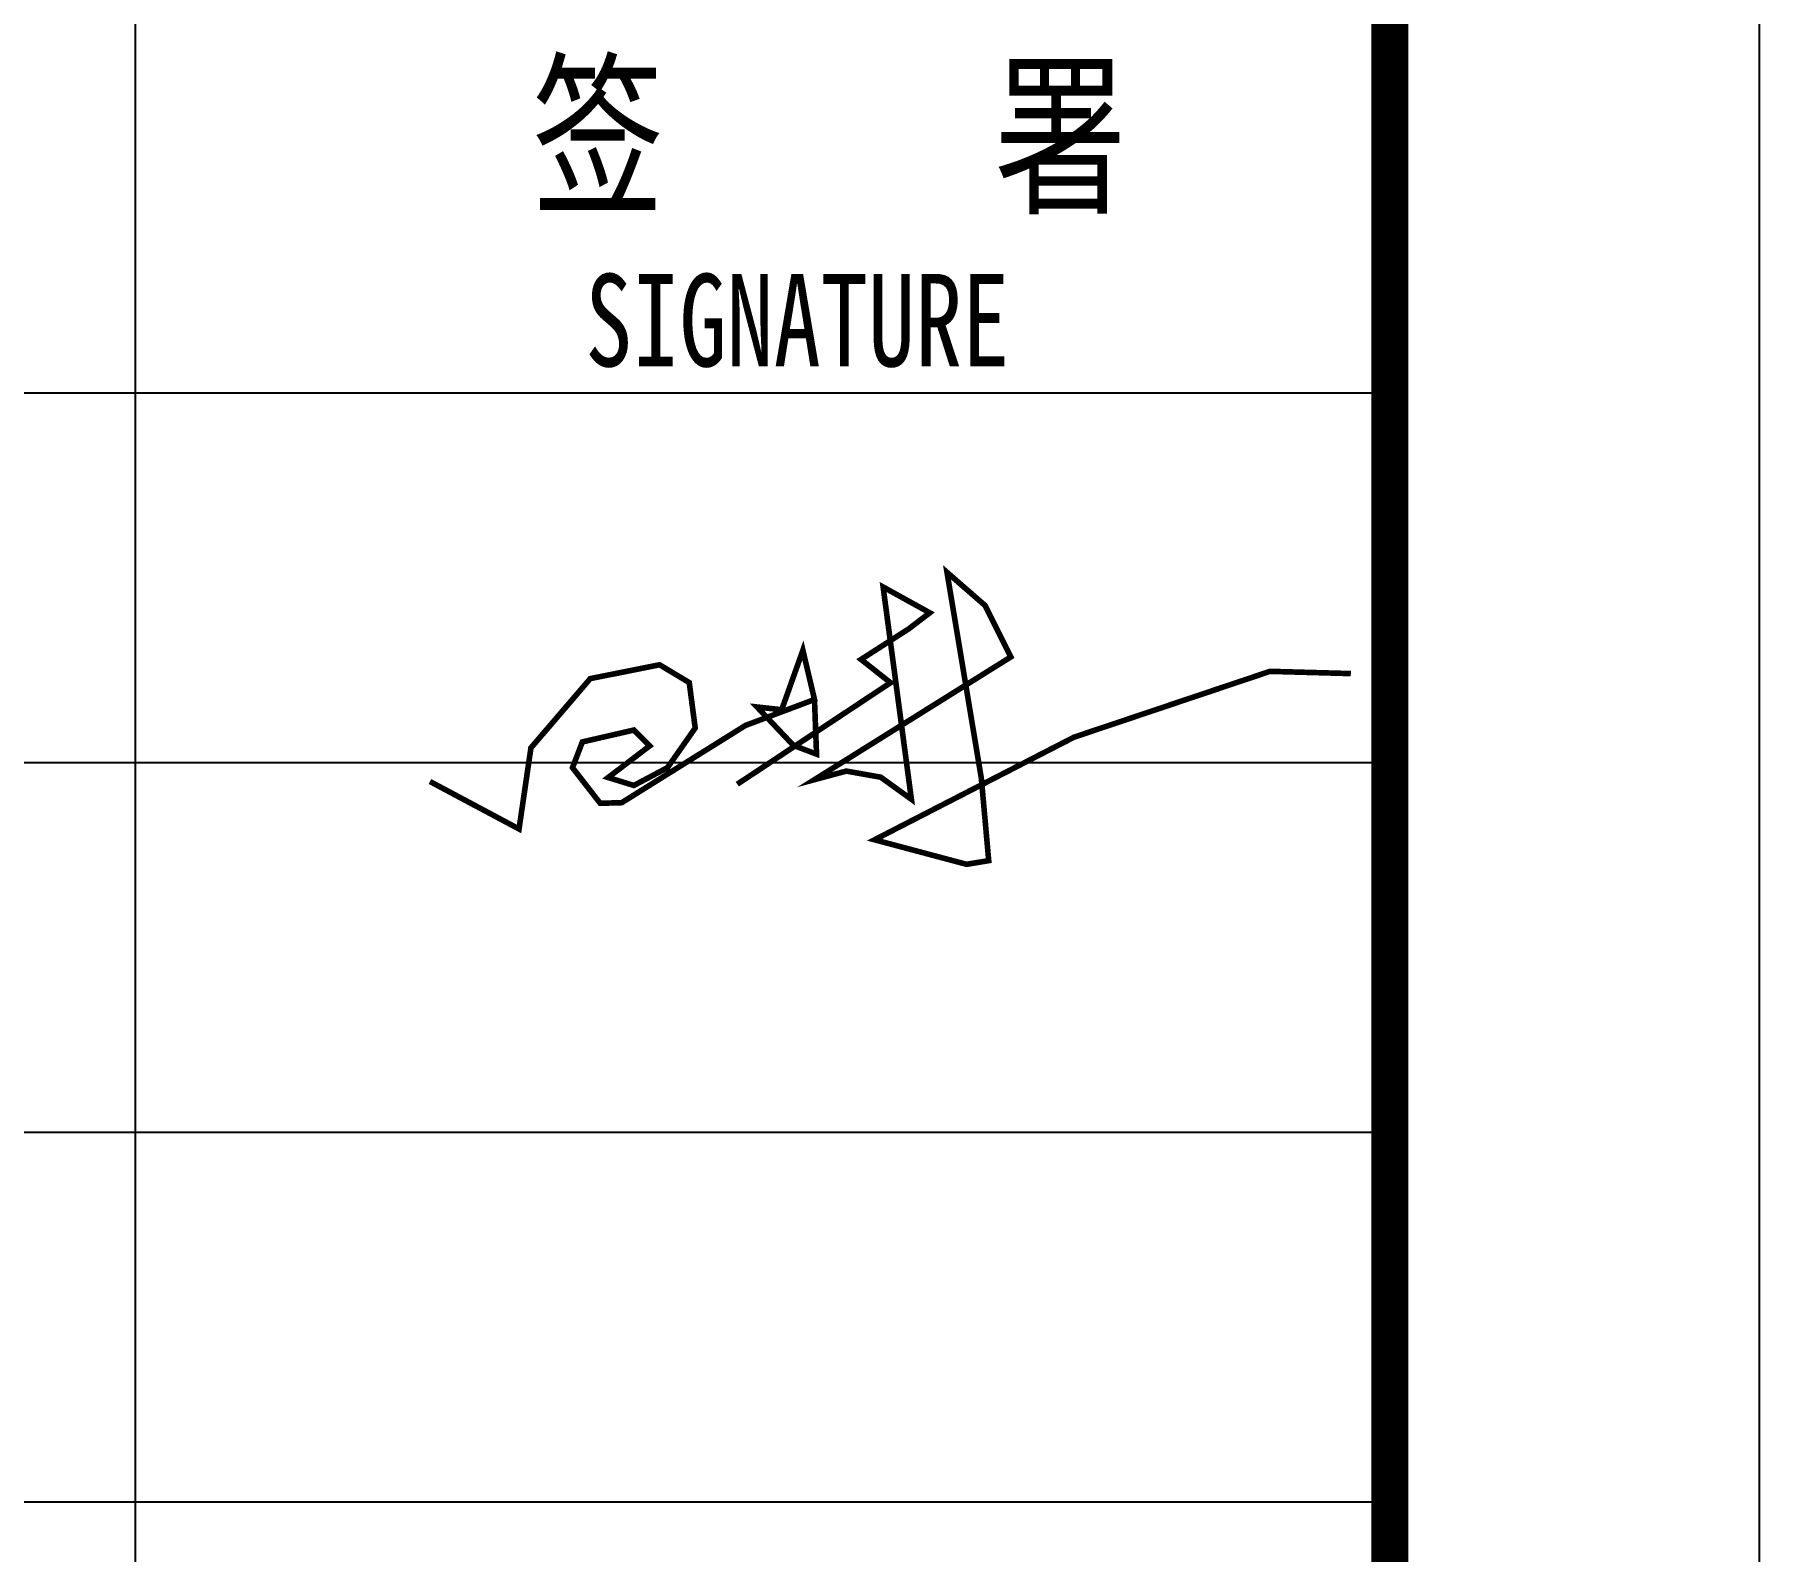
# Model space of a CAD drawing. Extents: x 30064 to 135164, y 17999 to 492668.
# Drawn here: x 109513 to 114181, y 213065 to 217168 of the extents above; entities that cross this region are included whole.
import ezdxf

# ---------------------------------------------------------------- set-up
doc = ezdxf.new("R2010")
doc.units = 0
doc.header["$LTSCALE"] = 1000
doc.header["$MEASUREMENT"] = 0
doc.layers.add('PUB_TITLE', color=7, linetype='Continuous')
doc.layers.add('TWT_TITLE', color=7, linetype='Continuous')
doc.styles.add('-宋体', font='', dxfattribs={"width": 0.8})
doc.styles.get('-宋体').set_extended_font_data('SimSun')

# ---------------------------------------------------------------- blocks, each defined once
blk = doc.blocks.new('田琳')
at = {"const_width": 20}
for points in [[(38170.1, 43531), (38716.9, 43893), (38611.8, 43976.1), (38782.6, 44085.5), (38857, 44142.4), (38690.6, 44234.3), (38791.4, 43477.3), (38681.9, 43556.1), (38559.2, 43577.9), (38445.4, 43547.3), (39146.1, 43984.9), (39054.1, 44168.6), (38918.4, 44286.8), (39041, 43551.7), (39067.3, 43258.5), (38988.4, 43245.4), (38660, 43332.9), (39371.5, 43698.7), (40071, 43933.6), (40071, 43933.6), (40359.3, 43925.6)], [(37073.8, 43540.8), (37391.6, 43371.4), (37434, 43660.7), (37645.8, 43907.7), (37893, 43957), (37998.9, 43893.5), (38020.1, 43731.3), (37921.2, 43590.1), (37801.2, 43526.6), (37709.4, 43554.9), (37857.7, 43667.8), (37801.2, 43724.2), (37617.6, 43681.9), (37582.3, 43590.1), (37681.1, 43463.1), (37757.9, 43465.2), (38199.4, 43740.6), (38445.7, 43833.2), (38404.3, 44008.7), (38328.7, 43796.7), (38240.8, 43806.4), (38370.1, 43669.9), (38453, 43638.3), (38445.7, 43833.2)]]:
    blk.add_lwpolyline(points, dxfattribs=at)

msp = doc.modelspace()

# ---------------------------------------------------------------- linework, layer by layer
for p, q in [((109785.3, 217198.9), (109785.3, 208169.4)), ((105180.8, 216198.9), (113180.8, 216198.9)), ((105180.8, 215198.9), (113180.8, 215198.9)), ((105180.8, 214198.9), (113180.8, 214198.9)), ((105180.8, 213198.9), (113180.8, 213198.9))]:
    msp.add_line(p, q)
at = {"layer": 'PUB_TITLE', "const_width": 100}
msp.add_lwpolyline([(105180.8, 254598.5), (113180.8, 254598.5), (113180.8, 197198.9), (105180.8, 197198.9)], close=True, dxfattribs=at)
at = {"layer": 'TWT_TITLE'}
msp.add_lwpolyline([(30080.8, 196198.9), (114180.8, 196198.9), (114180.8, 255598.9), (30080.8, 255598.9)], close=True, dxfattribs=at)
at = {"layer": 'TWT_TITLE', "const_width": 100}
msp.add_lwpolyline([(32580.8, 197198.9), (113180.8, 197198.9), (113180.8, 254598.9), (32580.8, 254598.9)], close=True, dxfattribs=at)

# ---------------------------------------------------------------- block references
at = {"xscale": 0.7584191996138543, "yscale": 0.758419199672062, "zscale": 0.7584191996528531}
msp.add_blockref('田琳', (82465.8, 182125.4, 0), dxfattribs=at)

# ---------------------------------------------------------------- texts
at = {"style": '-宋体', "width": 0.75}
for s, height, p in [('签     署', 350, (110858.8, 216719.3)), ('SIGNATURE', 250, (111003.1, 216270.4))]:
    msp.add_text(s, height=height, dxfattribs=at).set_placement(p)

doc.saveas('drawing.dxf')
